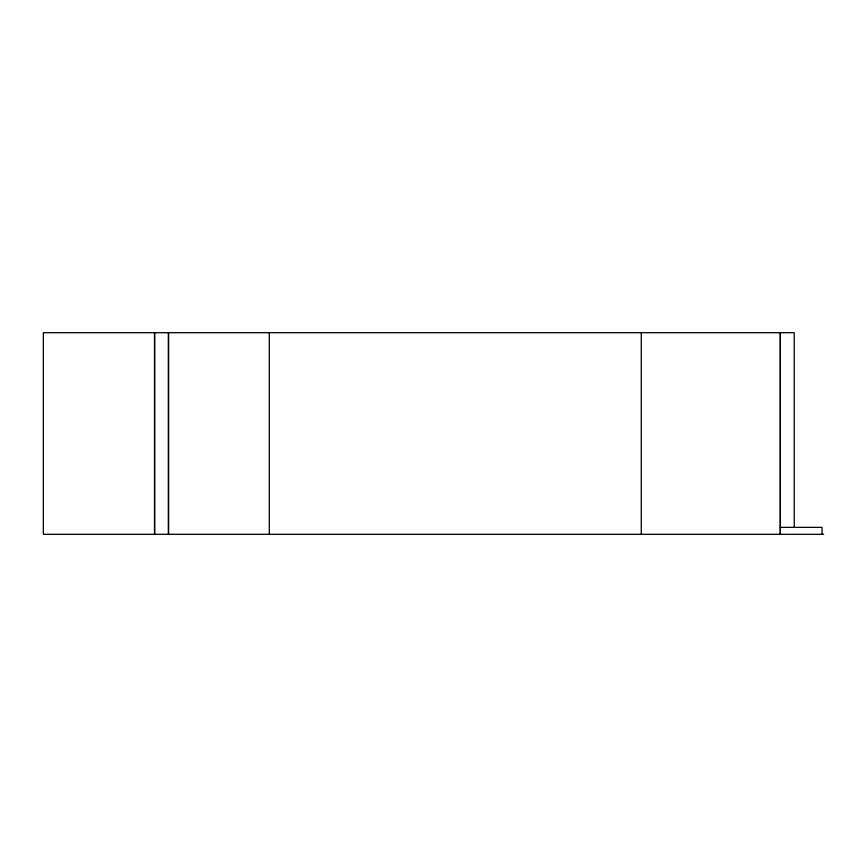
<?xml version="1.0" encoding="UTF-8"?>
<svg xmlns="http://www.w3.org/2000/svg" width="867" height="867" viewBox="0 0 867 867"><rect width="100%" height="100%" fill="white"/><g stroke="black" fill="none" stroke-linecap="round" stroke-linejoin="round"><path stroke-width="1.3" d="M822.035 534.31L822.035 527.364L780.322 527.364M823.65 534.31L43.35 534.31L43.35 332.69L794.226 332.69L794.226 527.548M641.266 332.69L641.266 534.31M269.312 332.69L269.312 534.31M154.586 332.69L154.586 534.31L154.586 332.69M168.491 332.69L168.491 534.31L168.491 332.69M780.322 332.69L780.322 534.31L780.322 332.69"/></g></svg>
